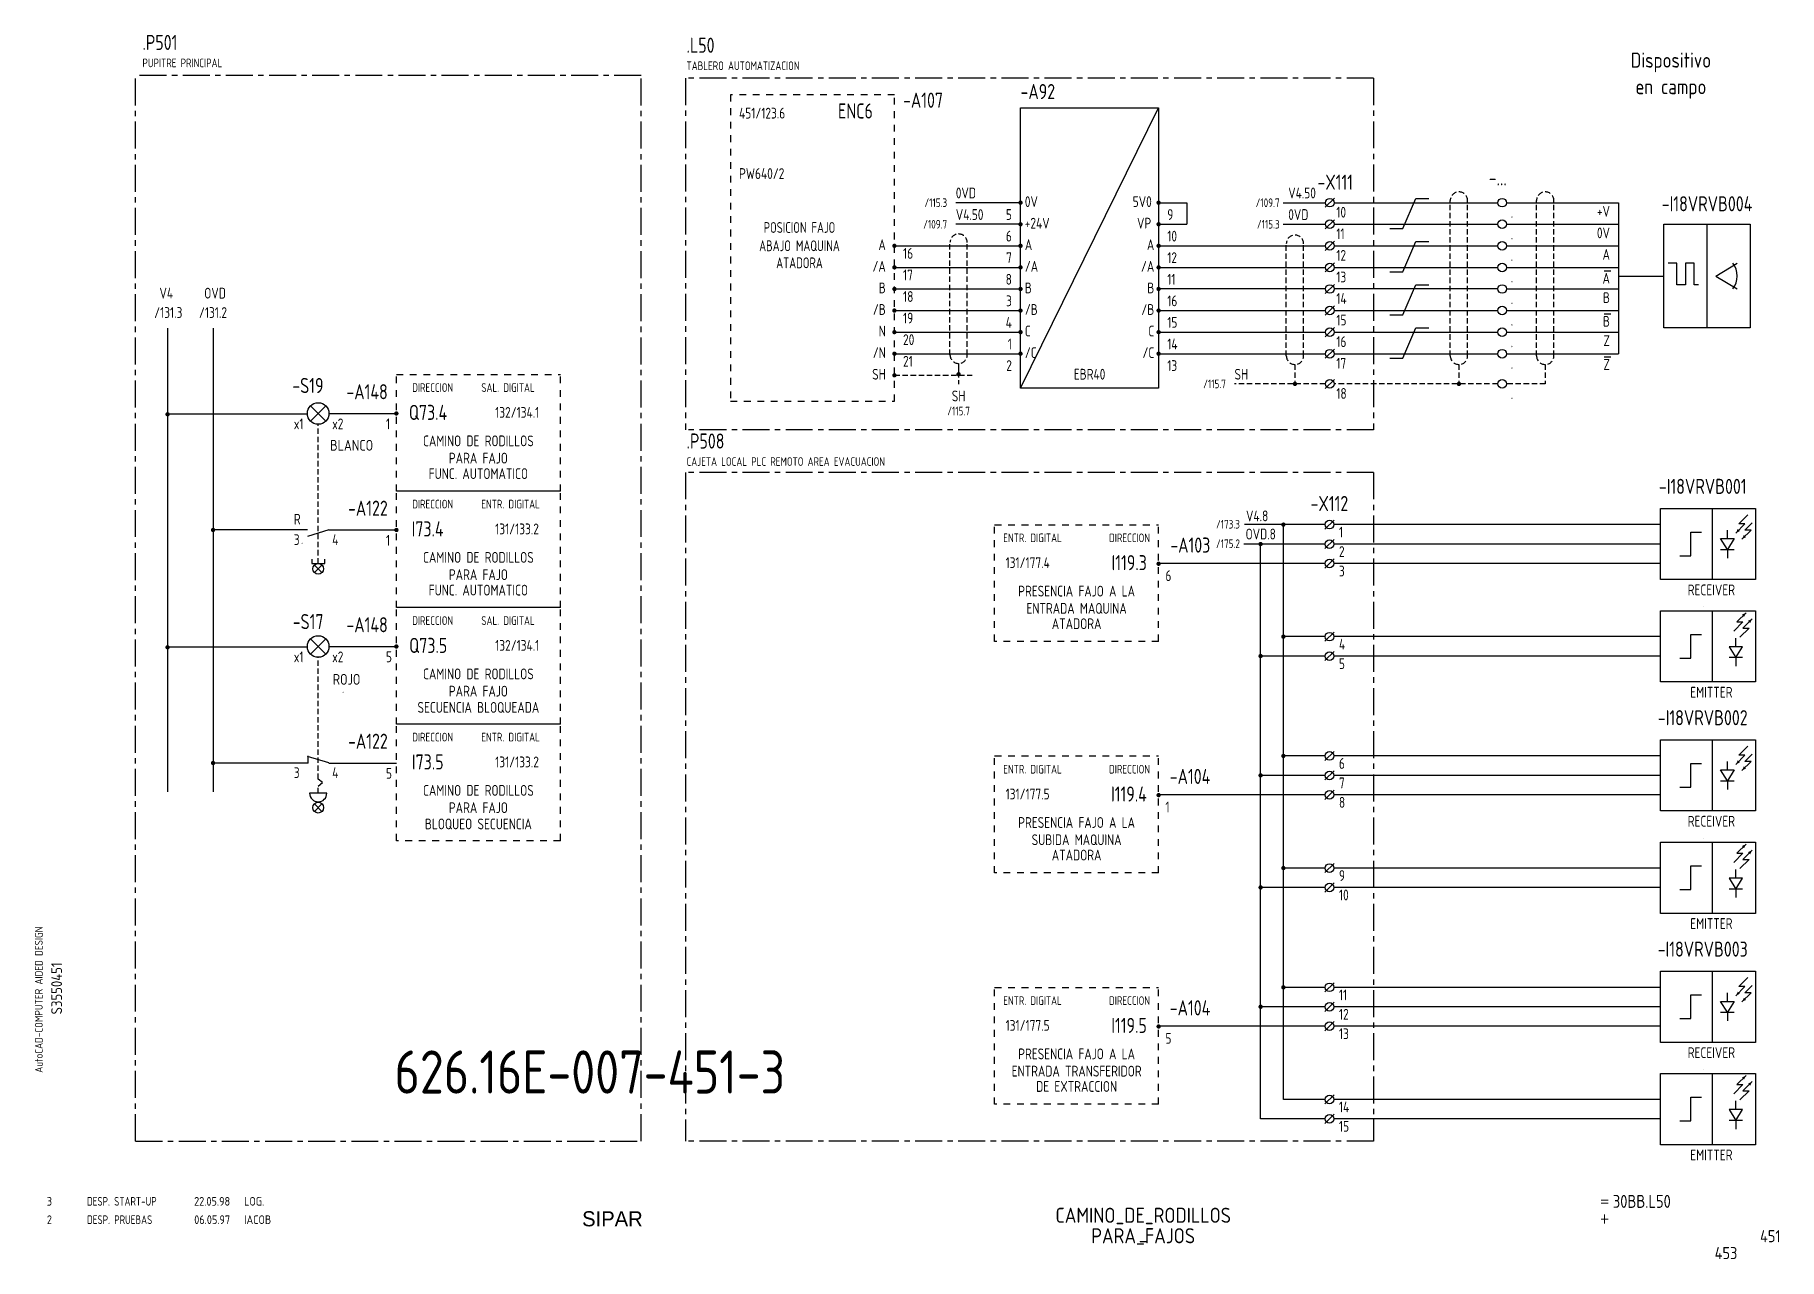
# Model space of a CAD drawing. Extents: x 10 to 414, y 6 to 289.
import ezdxf
from ezdxf.enums import TextEntityAlignment as Align

# ---------------------------------------------------------------- set-up
doc = ezdxf.new("R2010")
doc.units = 0
doc.header["$LTSCALE"] = 5
doc.header["$MEASUREMENT"] = 0
for name, pattern in [('CENTER', [2, 1.25, -0.25, 0.25, -0.25]), ('HIDDEN', [0.375, 0.25, -0.125]), ('HIDDEN1', [0.625, 0.3125, -0.3125])]:
    doc.linetypes.add(name, pattern=pattern)
doc.layers.get('0').update_dxf_attribs({"linetype": 'CONTINUOUS'})
doc.layers.add('CART', color=7, linetype='CONTINUOUS')
doc.styles.add('DIN', font='DIN.shx', dxfattribs={"width": 0.85})
doc.styles.add('ISO', font='DIN', dxfattribs={"width": 0.8})
doc.styles.add('N', font='ROMANS', dxfattribs={"width": 0.85, "height": 3})
doc.styles.add('SIMPLEX', font='SIMPLEX', dxfattribs={"width": 0.85})
doc.styles.add('X', font='UNIV.SHX', dxfattribs={"height": 3.5})

# ---------------------------------------------------------------- blocks, each defined once
blk = doc.blocks.new('BOX')
at = {"color": 3, "style": 'ISO', "width": 0.8}
blk.add_attdef('BOX', (0, 6), '', height=3.5, dxfattribs=at)
at = {"color": 7, "style": 'ISO', "width": 0.8}
blk.add_attdef('DESC', (0, 2), '', height=2, dxfattribs=at)
blk = doc.blocks.new('B5-3')
at = {"linetype": 'Continuous', "const_width": 0.5}
blk.add_lwpolyline([(-0.25, 0, 1), (0.25, 0, 1)], format="xyb", close=True, dxfattribs=at)
blk = doc.blocks.new('NORMALE')
at = {"linetype": 'Continuous'}
blk.add_line((-1.06, -1.06), (1.06, 1.06), dxfattribs=at)
at = {"color": 7}
blk.add_circle((0, 0), 1, dxfattribs=at)
at = {"color": 7, "style": 'SIMPLEX', "flags": 9}
for tag, p in [('QUADRO', (-7.5, 4)), ('SEZIONE', (-7.5, 2.5)), ('NUMO', (-7.5, 1)), ('NUMM', (-7.5, -0.5)), ('NOTEM', (-7.5, -2)), ('NOTEV', (-7.5, -3.5)), ('UTENZA', (-7.5, -5)), ('RIP', (-7.5, -6.5)), ('RAGGIO', (-7.5, -8))]:
    blk.add_attdef(tag, p, '', height=1, dxfattribs=at)
at = {"color": 3, "style": 'SIMPLEX', "flags": 8}
for tag, p in [('NUMI', (1.5, 0.5)), ('MORSETTIERA', (1.5, -2.5))]:
    blk.add_attdef(tag, p, '', height=2, dxfattribs=at)
blk = doc.blocks.new('DENC')
at = {"color": 2, "style": 'DIN', "width": 0.85}
for s, p in [('Dispositivo', (-26.22, -10.24)), ('en campo', (-26.22, -16.39))]:
    blk.add_text(s, height=3.5, dxfattribs=at).set_placement(p, align=Align.CENTER)
blk = doc.blocks.new('REV2')
at = {"color": 3, "style": 'DIN'}
for s, width, p in [('2', 0.9, (12.45, 13.79)), ('DESP. PRUEBAS', 0.8, (21.76, 13.79)), ('06.05.97', 0.9, (46.59, 13.79)), ('IACOB', 0.9, (58.16, 13.79))]:
    blk.add_text(s, height=2, dxfattribs=dict(at, width=width)).set_placement(p)
blk = doc.blocks.new('DESP')
at = {"color": 3, "style": 'DIN'}
for s, width, p in [('3', 0.9, (7.45, 13.02)), ('DESP. START-UP', 0.8, (16.76, 13.02)), ('22.05.98', 0.9, (41.59, 13.02)), ('LOG.', 0.9, (53.16, 13.02))]:
    blk.add_text(s, height=2, dxfattribs=dict(at, width=width)).set_placement(p)

msp = doc.modelspace()

# ---------------------------------------------------------------- linework, layer by layer
at = {"color": 3, "linetype": 'CENTER'}
for p, q in [((150.18, 279.97), (33, 279.97)), ((33, 33), (33, 279.97)), ((150.18, 33), (150.18, 279.97)), ((319.9, 279.32), (160.44, 279.32)), ((160.44, 279.32), (160.44, 197.84)), ((319.9, 279.32), (319.9, 197.84)), ((319.9, 197.84), (160.44, 197.84)), ((160.44, 187.98), (160.44, 33)), ((319.9, 187.98), (160.44, 187.98)), ((319.9, 187.98), (319.9, 33)), ((33, 33), (150.18, 33)), ((319.9, 33), (160.44, 33))]:
    msp.add_line(p, q, dxfattribs=at)
at = {"linetype": 'HIDDEN1'}
for p, q in [((170.85, 275.47), (170.85, 204.47)), ((208.85, 275.47), (170.85, 275.47)), ((208.85, 204.47), (208.85, 275.47)), ((93.44, 183.62), (93.44, 210.62)), ((93.44, 210.62), (131.44, 210.62)), ((131.44, 183.62), (131.44, 210.62)), ((170.85, 204.47), (208.85, 204.47)), ((131.44, 183.62), (93.44, 183.62)), ((131.44, 183.62), (93.44, 183.62)), ((93.44, 156.62), (93.44, 183.62)), ((131.44, 156.62), (131.44, 183.62)), ((232.07, 175.8), (270.07, 175.8)), ((232.07, 148.8), (232.07, 175.8)), ((270.07, 148.8), (270.07, 175.8)), ((131.44, 156.62), (93.44, 156.62)), ((131.44, 156.62), (93.44, 156.62)), ((131.44, 156.62), (93.44, 156.62)), ((93.44, 129.62), (93.44, 156.62)), ((131.44, 129.62), (131.44, 156.62)), ((270.07, 148.8), (232.07, 148.8)), ((131.44, 129.62), (93.44, 129.62)), ((93.44, 102.62), (93.44, 129.62)), ((131.44, 102.62), (131.44, 129.62)), ((232.07, 122.27), (270.07, 122.27)), ((232.07, 95.18), (232.07, 122.18)), ((270.07, 95.18), (270.07, 122.18)), ((131.44, 102.62), (93.44, 102.62)), ((270.07, 95.18), (232.07, 95.18)), ((232.07, 68.56), (270.07, 68.56)), ((232.07, 41.56), (232.07, 68.56)), ((270.07, 41.56), (270.07, 68.56)), ((270.07, 41.56), (232.07, 41.56))]:
    msp.add_line(p, q, dxfattribs=at)
at = {"color": 3, "linetype": 'Continuous'}
msp.add_line((238.07, 207.47), (270.07, 272.47), dxfattribs=at)
at = {"color": 1}
for p, q in [((326.66, 244.47), (329.66, 251.47)), ((329.66, 251.47), (332.66, 251.47)), ((323.66, 244.47), (326.66, 244.47)), ((326.66, 234.47), (329.66, 241.47)), ((329.66, 241.47), (332.66, 241.47)), ((323.66, 234.47), (326.66, 234.47)), ((373.33, 234.71), (374.83, 234.71)), ((326.66, 224.47), (329.66, 231.47)), ((329.66, 231.47), (332.66, 231.47)), ((323.66, 224.47), (326.66, 224.47)), ((373.33, 224.71), (374.83, 224.71)), ((326.66, 214.47), (329.66, 221.47)), ((329.66, 221.47), (332.66, 221.47)), ((323.66, 214.47), (326.66, 214.47)), ((373.33, 214.71), (374.83, 214.71)), ((404.52, 176.03), (406.64, 178.15)), ((403.82, 173.91), (405.94, 176.03)), ((405.94, 176.03), (404.52, 176.03)), ((405.23, 172.49), (407.35, 174.61)), ((405.94, 174.61), (407.63, 176.31)), ((407.35, 174.61), (405.94, 174.61)), ((406.19, 155.44), (404.07, 153.31)), ((407.6, 154.02), (405.48, 151.9)), ((405.48, 153.31), (403.36, 151.19)), ((404.07, 153.31), (405.48, 153.31)), ((406.9, 151.9), (404.78, 149.78)), ((405.48, 151.9), (406.9, 151.9)), ((403.82, 120.29), (405.94, 122.41)), ((404.52, 122.41), (406.64, 124.54)), ((405.94, 122.41), (404.52, 122.41)), ((405.94, 121), (407.63, 122.7)), ((405.23, 118.88), (407.35, 121)), ((407.35, 121), (405.94, 121)), ((406.19, 101.82), (404.07, 99.7)), ((405.48, 99.7), (403.36, 97.58)), ((404.07, 99.7), (405.48, 99.7)), ((406.9, 98.29), (404.78, 96.17)), ((407.6, 100.41), (405.48, 98.29)), ((405.48, 98.29), (406.9, 98.29)), ((403.82, 66.67), (405.94, 68.79)), ((404.52, 68.79), (406.64, 70.91)), ((405.94, 68.79), (404.52, 68.79)), ((405.94, 67.38), (407.63, 69.07)), ((405.23, 65.25), (407.35, 67.38)), ((407.35, 67.38), (405.94, 67.38)), ((405.48, 46.08), (403.36, 43.96)), ((406.19, 48.2), (404.07, 46.08)), ((404.07, 46.08), (405.48, 46.08)), ((406.9, 44.66), (404.78, 42.54)), ((407.6, 46.78), (405.48, 44.66)), ((405.48, 44.66), (406.9, 44.66))]:
    msp.add_line(p, q, dxfattribs=at)
at = {"linetype": 'HIDDEN'}
for p, q in [((337.66, 214.97), (337.66, 250.97)), ((341.66, 214.97), (341.66, 250.97)), ((357.66, 214.97), (357.66, 250.97)), ((361.66, 214.97), (361.66, 250.97)), ((221.72, 215.22), (221.72, 241.22)), ((225.72, 215.22), (225.72, 241.22)), ((299.66, 214.97), (299.66, 240.97)), ((303.66, 214.97), (303.66, 240.97)), ((208.85, 210.47), (226.89, 210.47)), ((223.72, 211.22), (223.72, 208.43)), ((301.66, 212.97), (301.66, 208.47)), ((339.66, 212.97), (339.66, 208.47)), ((359.66, 212.97), (359.66, 208.47)), ((308.66, 208.47), (287.66, 208.47)), ((348.66, 208.47), (310.66, 208.47)), ((359.66, 208.47), (350.66, 208.47)), ((75.32, 166.87), (75.32, 199.12)), ((75.32, 116.9), (75.32, 145.12)), ((75.32, 113.62), (75.32, 115.22)), ((75.32, 113.62), (75.32, 115.22))]:
    msp.add_line(p, q, dxfattribs=at)
for p, q in [((238.07, 250.47), (223.07, 250.47)), ((270.07, 250.47), (276.58, 250.47)), ((298.92, 250.47), (308.66, 250.47)), ((310.66, 250.47), (348.66, 250.47)), ((350.66, 250.47), (376.66, 250.47)), ((376.66, 250.47), (376.66, 215.47)), ((238.07, 245.47), (223.07, 245.47)), ((270.07, 245.47), (276.58, 245.47)), ((298.92, 245.47), (308.66, 245.47)), ((310.66, 245.47), (348.66, 245.47)), ((350.66, 245.47), (376.66, 245.47)), ((387.16, 221.47), (387.16, 245.47)), ((387.16, 245.47), (407.16, 245.47)), ((397.16, 221.47), (397.16, 245.47)), ((407.16, 245.47), (407.16, 221.47)), ((208.85, 240.47), (237.82, 240.47)), ((270.07, 240.47), (308.66, 240.47)), ((310.66, 240.47), (348.66, 240.47)), ((350.66, 240.47), (376.66, 240.47)), ((208.85, 235.47), (237.82, 235.47)), ((270.07, 235.47), (308.66, 235.47)), ((310.66, 235.47), (348.66, 235.47)), ((350.66, 235.47), (376.66, 235.47)), ((390.16, 236.47), (388.16, 236.47)), ((390.16, 231.47), (390.16, 236.47)), ((392.16, 236.47), (392.16, 231.47)), ((394.16, 236.47), (392.16, 236.47)), ((394.16, 231.47), (394.16, 236.47)), ((399.16, 233.47), (404.16, 236.47)), ((208.85, 230.47), (237.82, 230.47)), ((308.66, 230.47), (270.07, 230.47)), ((348.66, 230.47), (310.66, 230.47)), ((350.66, 230.47), (376.66, 230.47)), ((376.66, 233.47), (387.16, 233.47)), ((392.16, 231.47), (390.16, 231.47)), ((395.16, 231.47), (394.16, 231.47)), ((399.16, 233.47), (404.16, 230.47)), ((208.85, 225.47), (237.82, 225.47)), ((270.07, 225.47), (308.66, 225.47)), ((310.66, 225.47), (348.66, 225.47)), ((350.66, 225.47), (376.66, 225.47)), ((208.85, 220.47), (237.82, 220.47)), ((270.07, 220.47), (308.66, 220.47)), ((310.66, 220.47), (348.66, 220.47)), ((350.66, 220.47), (376.66, 220.47)), ((407.16, 221.47), (387.16, 221.47)), ((208.85, 215.47), (237.82, 215.47)), ((270.07, 215.47), (308.66, 215.47)), ((310.66, 215.47), (348.66, 215.47)), ((350.66, 215.47), (376.66, 215.47)), ((223.72, 213.22), (223.72, 210.72)), ((72.82, 201.43), (40.41, 201.43)), ((72.82, 201.43), (69.6, 201.43)), ((77.82, 201.62), (82.82, 201.62)), ((82.82, 201.62), (93.44, 201.62)), ((386.37, 179.61), (408.37, 179.61)), ((386.37, 163.11), (386.37, 179.61)), ((398.37, 179.61), (398.37, 163.11)), ((408.37, 179.61), (408.37, 163.11)), ((72.82, 174.62), (50.95, 174.62)), ((72.82, 174.62), (69.6, 174.62)), ((77.82, 174.62), (72.82, 173.12)), ((77.82, 174.62), (82.82, 174.62)), ((82.82, 174.62), (93.44, 174.62)), ((308.66, 175.86), (298.98, 175.86)), ((386.37, 175.86), (310.66, 175.86)), ((308.66, 171.36), (293.7, 171.36)), ((386.37, 171.36), (310.66, 171.36)), ((73.82, 167.87), (73.82, 166.87)), ((73.82, 166.87), (76.82, 166.87)), ((76.82, 166.87), (76.82, 167.87)), ((308.66, 166.86), (270.07, 166.86)), ((386.37, 166.86), (310.66, 166.86)), ((408.37, 163.11), (386.37, 163.11)), ((386.37, 155.9), (408.37, 155.9)), ((386.37, 139.4), (386.37, 155.9)), ((398.37, 155.9), (398.37, 139.4)), ((408.37, 155.9), (408.37, 139.4)), ((308.66, 149.9), (298.98, 149.9)), ((386.37, 149.9), (310.66, 149.9)), ((72.82, 147.43), (40.41, 147.43)), ((72.82, 147.43), (69.6, 147.43)), ((77.82, 147.62), (82.82, 147.62)), ((82.82, 147.62), (93.44, 147.62)), ((308.66, 145.4), (293.7, 145.4)), ((386.37, 145.4), (310.66, 145.4)), ((408.37, 139.4), (386.37, 139.4)), ((386.37, 109.5), (386.37, 126)), ((386.37, 126), (408.37, 126)), ((398.37, 126), (398.37, 109.5)), ((408.37, 126), (408.37, 109.5)), ((77.82, 120.63), (72.82, 122.13)), ((308.66, 122.25), (298.98, 122.25)), ((386.37, 122.25), (310.66, 122.25)), ((73.02, 120.62), (50.95, 120.62)), ((77.82, 120.62), (82.82, 120.62)), ((77.82, 120.62), (82.82, 120.62)), ((82.82, 120.62), (93.44, 120.62)), ((308.66, 117.75), (293.7, 117.75)), ((386.37, 117.75), (310.66, 117.75)), ((76.32, 116.12), (75.32, 116.9)), ((75.32, 115.22), (76.32, 116.12)), ((308.66, 113.25), (270.07, 113.25)), ((386.37, 113.25), (310.66, 113.25)), ((408.37, 109.5), (386.37, 109.5)), ((386.37, 102.28), (408.37, 102.28)), ((386.37, 85.78), (386.37, 102.28)), ((398.37, 102.28), (398.37, 85.78)), ((408.37, 102.28), (408.37, 85.78)), ((308.66, 96.28), (298.98, 96.28)), ((386.37, 96.28), (310.66, 96.28)), ((308.66, 91.78), (293.7, 91.78)), ((386.37, 91.78), (310.66, 91.78)), ((408.37, 85.78), (386.37, 85.78)), ((386.37, 72.38), (408.37, 72.38)), ((386.37, 55.88), (386.37, 72.38)), ((398.37, 72.38), (398.37, 55.88)), ((408.37, 72.38), (408.37, 55.88)), ((308.66, 68.63), (298.98, 68.63)), ((386.37, 68.63), (310.66, 68.63)), ((308.66, 64.13), (293.7, 64.13)), ((386.37, 64.13), (310.66, 64.13)), ((308.66, 59.63), (270.07, 59.63)), ((386.37, 59.63), (310.66, 59.63)), ((408.37, 55.88), (386.37, 55.88)), ((386.37, 48.66), (408.37, 48.66)), ((386.37, 32.16), (386.37, 48.66)), ((398.37, 48.66), (398.37, 32.16)), ((408.37, 48.66), (408.37, 32.16)), ((308.66, 42.66), (298.98, 42.66)), ((386.37, 42.66), (310.66, 42.66)), ((308.66, 38.16), (293.7, 38.16)), ((386.37, 38.16), (310.66, 38.16)), ((408.37, 32.16), (386.37, 32.16))]:
    msp.add_line(p, q)
at = {"linetype": 'Continuous'}
for p, q in [((276.58, 250.47), (276.58, 245.47)), ((40.41, 221.36), (40.41, 113.95)), ((50.95, 221.36), (50.95, 113.95)), ((73.55, 199.85), (77.09, 203.39)), ((77.09, 199.85), (73.55, 203.39)), ((131.44, 183.62), (93.44, 183.62)), ((131.44, 183.62), (93.44, 183.62)), ((298.98, 175.86), (289.99, 175.86)), ((298.98, 42.66), (298.98, 175.86)), ((401.87, 172.61), (401.87, 174.61)), ((293.7, 171.36), (289.83, 171.36)), ((293.7, 38.16), (293.7, 171.36)), ((401.87, 170.11), (400.31, 172.61)), ((400.31, 172.61), (403.44, 172.61)), ((400.31, 170.11), (403.44, 170.11)), ((403.44, 172.61), (401.87, 170.11)), ((401.87, 170.11), (401.87, 168.11)), ((74.43, 164.73), (76.2, 166.5)), ((76.2, 164.73), (74.43, 166.5)), ((131.44, 156.62), (93.44, 156.62)), ((131.44, 156.62), (93.44, 156.62)), ((131.44, 156.62), (93.44, 156.62)), ((131.44, 156.62), (93.44, 156.62)), ((73.55, 145.85), (77.09, 149.39)), ((77.09, 145.85), (73.55, 149.39)), ((402.28, 147.54), (403.84, 145.04)), ((405.4, 147.54), (402.28, 147.54)), ((403.84, 147.54), (403.84, 149.54)), ((403.84, 145.04), (405.4, 147.54)), ((405.4, 145.04), (402.28, 145.04)), ((403.84, 145.04), (403.84, 143.04)), ((131.44, 129.62), (93.44, 129.62)), ((73.02, 120.62), (73.02, 122.31)), ((400.31, 119), (403.44, 119)), ((401.87, 116.5), (400.31, 119)), ((401.87, 119), (401.87, 121)), ((403.44, 119), (401.87, 116.5)), ((77.32, 113.62), (73.32, 113.62)), ((400.31, 116.5), (403.44, 116.5)), ((401.87, 116.5), (401.87, 114.5)), ((76.2, 109.39), (74.43, 111.16)), ((74.43, 109.39), (76.2, 111.16)), ((402.28, 93.92), (403.84, 91.42)), ((405.4, 93.92), (402.28, 93.92)), ((403.84, 93.92), (403.84, 95.92)), ((403.84, 91.42), (405.4, 93.92)), ((405.4, 91.42), (402.28, 91.42)), ((403.84, 91.42), (403.84, 89.42)), ((401.87, 62.88), (400.31, 65.38)), ((400.31, 65.38), (403.44, 65.38)), ((401.87, 65.38), (401.87, 67.38)), ((403.44, 65.38), (401.87, 62.88)), ((400.31, 62.88), (403.44, 62.88)), ((401.87, 62.88), (401.87, 60.88)), ((403.84, 40.3), (403.84, 42.3)), ((402.28, 40.3), (403.84, 37.8)), ((405.4, 40.3), (402.28, 40.3)), ((405.4, 37.8), (402.28, 37.8)), ((403.84, 37.8), (405.4, 40.3)), ((403.84, 37.8), (403.84, 35.8))]:
    msp.add_line(p, q, dxfattribs=at)
at = {"color": 5, "linetype": 'Continuous'}
for p, q in [((396.29, 156.85), (396.29, 156.85)), ((396.29, 103.23), (396.29, 103.23)), ((396.29, 103.23), (396.29, 103.23)), ((396.29, 49.61), (396.29, 49.61)), ((396.29, 49.61), (396.29, 49.61))]:
    msp.add_line(p, q, dxfattribs=at)
at = {"color": 3}
msp.add_lwpolyline([(238.07, 272.47), (270.07, 272.47), (270.07, 207.47), (238.07, 207.47)], close=True, dxfattribs=at)
at = {"const_width": 0.5}
for points in [[(237.82, 250.47, 1), (238.32, 250.47, 1)], [(237.82, 250.47, 1), (238.32, 250.47, 1)], [(269.82, 250.47, 1), (270.32, 250.47, 1)], [(269.82, 250.47, 1), (270.32, 250.47, 1)], [(237.82, 245.47, 1), (238.32, 245.47, 1)], [(237.82, 245.47, 1), (238.32, 245.47, 1)], [(269.82, 245.47, 1), (270.32, 245.47, 1)], [(269.82, 245.47, 1), (270.32, 245.47, 1)], [(237.82, 240.47, 1), (238.32, 240.47, 1)], [(269.82, 240.47, 1), (270.32, 240.47, 1)], [(237.82, 235.47, 1), (238.32, 235.47, 1)], [(269.82, 235.47, 1), (270.32, 235.47, 1)], [(237.82, 230.47, 1), (238.32, 230.47, 1)], [(269.82, 230.47, 1), (270.32, 230.47, 1)], [(237.82, 225.47, 1), (238.32, 225.47, 1)], [(269.82, 225.47, 1), (270.32, 225.47, 1)], [(237.82, 220.47, 1), (238.32, 220.47, 1)], [(269.82, 220.47, 1), (270.32, 220.47, 1)], [(237.82, 215.47, 1), (238.32, 215.47, 1)], [(269.82, 215.47, 1), (270.32, 215.47, 1)], [(339.41, 208.47, 1), (339.91, 208.47, 1)]]:
    msp.add_lwpolyline(points, format="xyb", close=True, dxfattribs=at)
at = {"linetype": 'Continuous', "const_width": 0.5}
for points in [[(223.47, 210.72, 1), (223.97, 210.72, 1)], [(301.41, 208.47, 1), (301.91, 208.47, 1)]]:
    msp.add_lwpolyline(points, format="xyb", close=True, dxfattribs=at)
at = {"color": 2}
for points in [[(390.87, 168.61), (393.37, 168.61), (393.37, 174.11), (395.87, 174.11)], [(390.87, 144.9), (393.37, 144.9), (393.37, 150.4), (395.87, 150.4)], [(390.87, 115), (393.37, 115), (393.37, 120.5), (395.87, 120.5)], [(390.87, 91.28), (393.37, 91.28), (393.37, 96.78), (395.87, 96.78)], [(390.87, 61.38), (393.37, 61.38), (393.37, 66.88), (395.87, 66.88)], [(390.87, 37.66), (393.37, 37.66), (393.37, 43.16), (395.87, 43.16)]]:
    msp.add_lwpolyline(points, dxfattribs=at)
at = {"color": 1}
for points in [[(403.82, 173.91, 0, 0.7, 0), (404.52, 174.61, 0.7, 0.7, 0)], [(405.23, 172.49, 0, 0.7, 0), (405.94, 173.2, 0.7, 0.7, 0)], [(406.19, 155.44, 0, 0.7, 0), (405.48, 154.73, 0.7, 0.7, 0)], [(407.6, 154.02, 0, 0.7, 0), (406.9, 153.31, 0.7, 0.7, 0)], [(403.82, 120.29, 0, 0.7, 0), (404.52, 121, 0.7, 0.7, 0)], [(405.23, 118.88, 0, 0.7, 0), (405.94, 119.59, 0.7, 0.7, 0)], [(406.19, 101.82, 0, 0.7, 0), (405.48, 101.12, 0.7, 0.7, 0)], [(407.6, 100.41, 0, 0.7, 0), (406.9, 99.7, 0.7, 0.7, 0)], [(403.82, 66.67, 0, 0.7, 0), (404.52, 67.38, 0.7, 0.7, 0)], [(405.23, 65.25, 0, 0.7, 0), (405.94, 65.96, 0.7, 0.7, 0)], [(406.19, 48.2, 0, 0.7, 0), (405.48, 47.49, 0.7, 0.7, 0)], [(407.6, 46.78, 0, 0.7, 0), (406.9, 46.08, 0.7, 0.7, 0)]]:
    msp.add_lwpolyline(points, format="xyseb", dxfattribs=at)
for centre, radius in [((349.66, 250.47), 1), ((349.66, 245.47), 1), ((349.66, 240.47), 1), ((349.66, 235.47), 1), ((349.66, 230.47), 1), ((349.66, 225.47), 1), ((349.66, 220.47), 1), ((349.66, 215.47), 1), ((349.66, 208.47), 1), ((75.32, 201.62), 2.5), ((75.32, 147.62), 2.5)]:
    msp.add_circle(centre, radius)
at = {"linetype": 'Continuous'}
for centre in [(75.32, 165.62), (75.32, 110.28)]:
    msp.add_circle(centre, 1.25, dxfattribs=at)
at = {"linetype": 'HIDDEN'}
for centre, start, end in [((339.66, 250.97), 0, 180), ((359.66, 250.97), 0, 180), ((223.72, 241.22), 0, 180), ((301.66, 240.97), 0, 180), ((223.72, 215.22), 180, 0), ((301.66, 214.97), 180, 0), ((339.66, 214.97), 180, 0), ((359.66, 214.97), 180, 0)]:
    msp.add_arc(centre, 2, start, end, dxfattribs=at)
for centre, radius, start, end in [((399.16, 233.47), 5, 323.1301, 36.8699), ((75.32, 113.62), 2, 180, 0)]:
    msp.add_arc(centre, radius, start, end)

# ---------------------------------------------------------------- block references
for p, values in [((34.59, 279.86), {'BOX': '.P501', 'DESC': 'PUPITRE PRINCIPAL'}), ((160.68, 279.21), {'BOX': '.L50', 'DESC': 'TABLERO AUTOMATIZACION'}), ((160.68, 187.48), {'BOX': '.P508', 'DESC': 'CAJETA LOCAL PLC REMOTO AREA EVACUACION'})]:
    msp.add_blockref('BOX', p).add_auto_attribs(values)
at = {"linetype": 'Continuous'}
for name, p in [('DENC', (415, 292)), ('NORMALE', (309.66, 175.86)), ('NORMALE', (309.66, 171.36)), ('NORMALE', (309.66, 166.86)), ('NORMALE', (309.66, 149.9)), ('NORMALE', (309.66, 145.4)), ('NORMALE', (309.66, 122.25)), ('NORMALE', (309.66, 117.75)), ('NORMALE', (309.66, 113.25)), ('NORMALE', (309.66, 96.28)), ('NORMALE', (309.66, 91.78)), ('NORMALE', (309.66, 68.63)), ('NORMALE', (309.66, 64.13)), ('NORMALE', (309.66, 59.63)), ('NORMALE', (309.66, 42.66)), ('NORMALE', (309.66, 38.16)), ('DESP', (4.98, 5.02)), ('REV2', (0, 0))]:
    msp.add_blockref(name, p, dxfattribs=at)
at = {"color": 3, "linetype": 'Continuous'}
ref = msp.add_blockref('NORMALE', (309.75, 250.47), dxfattribs=at)
ref.add_attrib('NUMI', '10', (311.25, 247.01), dxfattribs={"color": 7, "height": 2.5, "style": 'DIN', "width": 0.8, "flags": 8})
ref = msp.add_blockref('NORMALE', (309.75, 245.47), dxfattribs=at)
ref.add_attrib('NUMI', '11', (311.25, 242.01), dxfattribs={"color": 7, "height": 2.5, "style": 'DIN', "width": 0.8, "flags": 8})
for p in [(208.85, 240.47), (208.85, 235.47), (208.85, 230.47), (208.85, 225.47), (208.85, 220.47), (208.85, 215.47), (208.85, 210.47), (40.41, 201.44), (50.95, 174.62), (298.98, 175.86), (293.7, 171.36), (270.07, 166.8), (298.98, 149.9), (40.41, 147.44), (293.7, 145.4), (298.98, 122.25), (50.95, 120.62), (293.7, 117.75), (270.07, 113.18), (298.98, 96.28), (293.7, 91.78), (298.98, 68.63), (293.7, 64.13), (270.07, 59.56)]:
    msp.add_blockref('B5-3', p)
ref = msp.add_blockref('NORMALE', (309.75, 240.47), dxfattribs=at)
ref.add_attrib('NUMI', '12', (311.25, 237.01), dxfattribs={"color": 7, "height": 2.5, "style": 'DIN', "width": 0.8, "flags": 8})
ref = msp.add_blockref('NORMALE', (309.75, 235.47), dxfattribs=at)
ref.add_attrib('NUMI', '13', (311.25, 232.01), dxfattribs={"color": 7, "height": 2.5, "style": 'DIN', "width": 0.8, "flags": 8})
ref = msp.add_blockref('NORMALE', (309.75, 230.47), dxfattribs=at)
ref.add_attrib('NUMI', '14', (311.25, 227.01), dxfattribs={"color": 7, "height": 2.5, "style": 'DIN', "width": 0.8, "flags": 8})
ref = msp.add_blockref('NORMALE', (309.75, 225.47), dxfattribs=at)
ref.add_attrib('NUMI', '15', (311.25, 222.01), dxfattribs={"color": 7, "height": 2.5, "style": 'DIN', "width": 0.8, "flags": 8})
ref = msp.add_blockref('NORMALE', (309.75, 220.47), dxfattribs=at)
ref.add_attrib('NUMI', '16', (311.25, 217.01), dxfattribs={"color": 7, "height": 2.5, "style": 'DIN', "width": 0.8, "flags": 8})
ref = msp.add_blockref('NORMALE', (309.75, 215.47), dxfattribs=at)
ref.add_attrib('NUMI', '17', (311.25, 212.01), dxfattribs={"color": 7, "height": 2.5, "style": 'DIN', "width": 0.8, "flags": 8})
ref = msp.add_blockref('NORMALE', (309.75, 208.47), dxfattribs=at)
ref.add_attrib('NUMI', '18', (311.25, 205.01), dxfattribs={"color": 7, "height": 2.5, "style": 'DIN', "width": 0.8, "flags": 8})
at = {"xscale": -1}
for p in [(93.44, 201.62), (93.44, 174.62), (93.44, 147.62), (93.44, 147.62)]:
    msp.add_blockref('B5-3', p, dxfattribs=at)

# ---------------------------------------------------------------- texts
at = {"color": 3, "style": 'DIN', "width": 0.8}
for s, height, p in [('-A107', 3.5, (210.85, 272.47)), ('-A92', 3.5, (238.07, 274.47)), ('PW640/2', 2.5, (172.85, 255.97))]:
    msp.add_text(s, height=height, dxfattribs=at).set_placement(p)
at = {"style": 'DIN'}
for s, width, p in [('451/123.6', 0.8, (172.85, 269.97)), ('0VD', 0.8, (223.07, 251.47)), ('0V', 0.8, (239.07, 249.47)), ('5V0', 0.8, (264.07, 249.47)), ('V4.50', 0.8, (300.11, 251.47)), ('V4.50', 0.8, (223.07, 246.47)), ('+24V', 0.8, (239.07, 244.47)), ('VP', 0.8, (265.07, 244.47)), ('9', 0.8, (272.07, 246.47)), ('0VD', 0.8, (300.11, 246.47)), ('.', 0.8, (351.66, 246.97)), ('10', 0.8, (272.07, 241.47)), ('16', 0.8, (210.85, 237.47)), ('A', 0.8, (239.07, 239.47)), ('12', 0.8, (272.07, 236.47)), ('.', 0.8, (351.66, 241.97)), ('17', 0.8, (210.85, 232.47)), ('/A', 0.8, (239.07, 234.47)), ('.', 0.8, (351.66, 236.97)), ('V4', 0.8, (38.54, 228.25)), ('OVD', 0.8, (48.92, 228.25)), ('B', 0.8, (239.07, 229.47)), ('11', 0.8, (272.07, 231.47)), ('.', 0.8, (351.66, 231.97)), ('18', 0.8, (210.85, 227.47)), ('/B', 0.8, (239.07, 224.47)), ('16', 0.8, (272.07, 226.47)), ('.', 0.8, (351.66, 226.97)), ('/131.3', 0.8, (37.32, 223.76)), ('/131.2', 0.8, (47.7, 223.76)), ('19', 0.8, (210.85, 222.47)), ('15', 0.8, (272.07, 221.47)), ('.', 0.8, (351.66, 221.97)), ('20', 0.8, (210.85, 217.47)), ('C', 0.8, (239.07, 219.47)), ('14', 0.8, (272.07, 216.47)), ('21', 0.8, (210.85, 212.47)), ('/C', 0.8, (239.07, 214.47)), ('.', 0.8, (351.66, 216.97)), ('13', 0.8, (272.07, 211.47)), ('SH', 0.8, (287.66, 209.47)), ('.', 0.8, (351.66, 211.97)), ('132/134.1', 0.8, (116.33, 200.62)), ('.', 0.8, (351.66, 204.97)), ('x1', 0.8, (69.67, 197.97)), ('x2', 0.8, (78.56, 197.97)), ('1', 0.8, (91.03, 197.97)), ('BLANCO', 0.85, (78.1, 193)), ('R', 0.8, (69.67, 175.87)), ('V4.8', 0.8, (290.33, 176.63)), ('131/133.2', 0.8, (116.33, 173.62)), ('OVD.8', 0.8, (290.23, 172.43)), ('1', 0.8, (311.86, 172.87)), ('3', 0.8, (69.67, 171.14)), ('4', 0.8, (78.56, 171.14)), ('1', 0.8, (91.03, 170.97)), ('2', 0.8, (311.86, 168.37)), ('131/177.4', 0.8, (234.61, 165.8)), ('3', 0.8, (311.86, 163.87)), ('6', 0.8, (271.65, 162.78)), ('x1', 0.8, (69.67, 143.97)), ('x2', 0.8, (78.56, 143.97)), ('5', 0.8, (91.03, 143.97)), ('132/134.1', 0.8, (116.33, 146.62)), ('4', 0.8, (311.86, 146.9)), ('5', 0.8, (311.86, 142.4)), ('ROJO', 0.85, (78.71, 138.76)), ('131/133.2', 0.8, (116.33, 119.62)), ('6', 0.8, (311.86, 119.26)), ('3', 0.8, (69.67, 117.14)), ('4', 0.8, (78.56, 117.14)), ('5', 0.8, (91.03, 116.97)), ('7', 0.8, (311.86, 114.76)), ('131/177.5', 0.8, (234.61, 112.18)), ('1', 0.8, (271.65, 109.17)), ('8', 0.8, (311.86, 110.26)), ('9', 0.8, (311.86, 93.29)), ('10', 0.8, (311.86, 88.79)), ('11', 0.8, (311.86, 65.63)), ('131/177.5', 0.8, (234.61, 58.56)), ('12', 0.8, (311.86, 61.13)), ('5', 0.8, (271.65, 55.54)), ('13', 0.8, (311.86, 56.63)), ('14', 0.8, (311.86, 39.67)), ('15', 0.8, (311.86, 35.17))]:
    msp.add_text(s, height=2.5, dxfattribs=dict(at, width=width)).set_placement(p)
at = {"color": 3, "style": 'DIN', "width": 0.8}
for s, p in [('ENC6', (203.85, 269.97)), ('-S19', (76.55, 206.35)), ('-A148', (91.44, 204.91)), ('Q73.4', (105.22, 200.12)), ('-X112', (314.01, 179)), ('-A122', (91.44, 177.91)), ('I73.4', (104.38, 173.12)), ('-A103', (282.05, 169.37)), ('I119.3', (267.34, 165.3)), ('-S17', (76.55, 151.64)), ('-A148', (91.44, 150.91)), ('Q73.5', (105.22, 146.12)), ('-A122', (91.44, 123.91)), ('I73.5', (104.38, 119.12)), ('-A104', (282.05, 115.76)), ('I119.4', (267.34, 111.68)), ('-A104', (282.05, 62.13)), ('I119.5', (267.34, 58.06))]:
    msp.add_text(s, height=3.5, dxfattribs=at).set_placement(p, align=Align.RIGHT)
for s, p in [('-X111', (311, 253.47)), ('-...', (348.66, 254.47)), ('-I18VRVB004', (397.16, 248.47)), ('-I18VRVB001', (396.16, 182.98)), ('-I18VRVB002', (396.16, 129.37)), ('-I18VRVB003', (396.16, 75.74))]:
    msp.add_text(s, height=3.5, dxfattribs=at).set_placement(p, align=Align.CENTER)
at = {"style": 'DIN', "width": 0.8}
for s, height, p in [('/115.3', 2, (221.07, 249.47)), ('/109.7', 2, (298.11, 249.47)), ('5', 2.5, (236.07, 246.47)), ('/109.7', 2, (221.07, 244.47)), ('6', 2.5, (236.07, 241.47)), ('/115.3', 2, (298.11, 244.47)), ('7', 2.5, (236.07, 236.47)), ('A', 2.5, (269.07, 239.47)), ('/A', 2.5, (269.07, 234.47)), ('8', 2.5, (236.07, 231.47)), ('B', 2.5, (269.07, 229.47)), ('3', 2.5, (236.07, 226.47)), ('/B', 2.5, (269.07, 224.47)), ('4', 2.5, (236.07, 221.47)), ('1', 2.5, (236.07, 216.47)), ('C', 2.5, (269.07, 219.47)), ('/C', 2.5, (269.07, 214.47)), ('2', 2.5, (236.07, 211.47)), ('/115.7', 2, (285.66, 207.47))]:
    msp.add_text(s, height=height, dxfattribs=at).set_placement(p, align=Align.RIGHT)
at = {"color": 1, "style": 'DIN', "width": 0.8}
for s, height, p in [('+V', 2.5, (374.66, 247.22)), ('0V', 2.5, (374.66, 242.22)), ('A', 2.5, (206.85, 239.47)), ('A', 2.5, (374.66, 237.22)), ('/A', 2.5, (206.85, 234.47)), ('B', 2.5, (206.85, 229.47)), ('A', 2.5, (374.66, 231.72)), ('/B', 2.5, (206.85, 224.47)), ('B', 2.5, (374.66, 227.22)), ('B', 2.5, (374.66, 221.72)), ('N', 2.5, (206.85, 219.47)), ('Z', 2.5, (374.66, 217.22)), ('/N', 2.5, (206.85, 214.47)), ('SH', 2.5, (206.85, 209.47)), ('Z', 2.5, (374.66, 211.72)), ('DIRECCION', 2, (106.58, 206.62)), ('.', 2, (71.82, 197.93)), ('DIRECCION', 2, (106.58, 179.62)), ('.', 2, (71.82, 171.37)), ('DIRECCION', 2, (268.07, 171.8)), ('DIRECCION', 2, (106.58, 152.62)), ('.', 2, (71.82, 143.93)), ('.', 2, (81.32, 136.87)), ('DIRECCION', 2, (106.58, 125.62)), ('DIRECCION', 2, (268.07, 118.18)), ('DIRECCION', 2, (268.07, 64.56))]:
    msp.add_text(s, height=height, dxfattribs=at).set_placement(p, align=Align.RIGHT)
at = {"style": 'DIN'}
for s, height, width, p in [('POSICION FAJO', 2.5, 0.75, (186.85, 243.47)), ('ABAJO MAQUINA', 2.5, 0.75, (186.85, 239.23)), ('ATADORA', 2.5, 0.75, (186.85, 235.28)), ('EBR40', 2.5, 0.8, (254.07, 209.47)), ('SH', 2.5, 0.8, (223.72, 204.43)), ('/115.7', 2, 0.8, (223.72, 201.19)), ('CAMINO DE RODILLOS', 2.5, 0.8, (112.44, 194.02)), ('PARA FAJO', 2.5, 0.8, (112.44, 190.02)), ('FUNC. AUTOMATICO', 2.5, 0.8, (112.44, 186.43)), ('/173.3', 2, 0.8, (286.14, 174.95)), ('/175.2', 2, 0.8, (286.14, 170.45)), ('CAMINO DE RODILLOS', 2.5, 0.8, (112.44, 167.02)), ('FUNC. AUTOMATICO', 2.5, 0.8, (112.44, 159.43)), ('PARA FAJO', 2.5, 0.8, (112.44, 163.02)), ('PRESENCIA FAJO A LA', 2.5, 0.8, (251.07, 159.2)), ('ENTRADA MAQUINA', 2.5, 0.8, (251.07, 155.2)), ('ATADORA', 2.5, 0.8, (251.07, 151.64)), ('CAMINO DE RODILLOS', 2.5, 0.8, (112.44, 140.02)), ('PARA FAJO', 2.5, 0.8, (112.44, 136.02)), ('SECUENCIA BLOQUEADA', 2.5, 0.8, (112.44, 132.25)), ('CAMINO DE RODILLOS', 2.5, 0.8, (112.44, 113.02)), ('PARA FAJO', 2.5, 0.8, (112.44, 109.02)), ('BLOQUEO SECUENCIA', 2.5, 0.8, (112.44, 105.25)), ('PRESENCIA FAJO A LA', 2.5, 0.8, (251.07, 105.58)), ('SUBIDA MAQUINA', 2.5, 0.8, (251.07, 101.58)), ('ATADORA', 2.5, 0.8, (251.07, 98.03)), ('PRESENCIA FAJO A LA', 2.5, 0.8, (251.07, 51.96)), ('ENTRADA TRANSFERIDOR', 2.5, 0.8, (251.07, 47.96)), ('DE EXTRACCION', 2.5, 0.8, (251.07, 44.41))]:
    msp.add_text(s, height=height, dxfattribs=dict(at, width=width)).set_placement(p, align=Align.CENTER)
at = {"color": 1, "style": 'DIN', "width": 0.8}
for s, p in [('SAL. DIGITAL', (113.12, 206.62)), ('ENTR. DIGITAL', (113.12, 179.62)), ('ENTR. DIGITAL', (234.07, 171.8)), ('SAL. DIGITAL', (113.12, 152.62)), ('ENTR. DIGITAL', (113.12, 125.62)), ('ENTR. DIGITAL', (234.07, 118.18)), ('ENTR. DIGITAL', (234.07, 64.56))]:
    msp.add_text(s, height=2, dxfattribs=at).set_placement(p)
for s, p in [('RECEIVER', (398.16, 159.49)), ('EMITTER', (398.16, 135.77)), ('RECEIVER', (398.16, 105.88)), ('EMITTER', (398.16, 82.16)), ('RECEIVER', (398.16, 52.25)), ('EMITTER', (398.16, 28.54))]:
    msp.add_text(s, height=2.5, dxfattribs=at).set_placement(p, align=Align.CENTER)
at = {"color": 2, "insert": (93.01, 54.01), "char_height": 10, "width": 111.0411, "attachment_point": 1, "style": 'DIN'}
msp.add_mtext('626.16E-007-451-3', dxfattribs=at)
at = {"layer": 'CART', "color": 1, "style": 'DIN', "width": 0.9}
msp.add_text('AutoCAD-COMPUTER AIDED DESIGN', height=1.8, rotation=90, dxfattribs=at).set_placement((11.47, 48.84))
at = {"layer": 'CART', "color": 3, "style": 'N', "width": 0.85}
for s, p in [('=', (372.24, 17.91)), ('+', (372.24, 13.87))]:
    msp.add_text(s, height=2.5, dxfattribs=at).set_placement(p)
at = {"layer": 'CART', "color": 3, "style": 'DIN', "width": 0.9, "flags": 1}
msp.add_attdef('S3550451', text='', height=2.5, rotation=90, dxfattribs=at).set_placement((15.95, 68.38), align=Align.CENTER)
at = {"layer": 'CART', "color": 3, "style": 'DIN', "width": 0.85}
msp.add_attdef('30BB.L50', text='', height=3, dxfattribs=at).set_placement((375.33, 16.63), align=Align.BOTTOM_LEFT)
at = {"layer": 'CART', "color": 6, "style": 'X', "flags": 1}
msp.add_attdef('SIPAR', text='', height=3.5, dxfattribs=at).set_placement((143.5, 15), align=Align.MIDDLE)
at = {"layer": 'CART', "color": 2, "style": 'DIN', "width": 0.9, "flags": 1}
for tag, p in [('CAMINO_DE_RODILLOS', (266.5, 15.65)), ('PARA_FAJOS', (266.5, 10.9)), ('_', (266.5, 11.45))]:
    msp.add_attdef(tag, text='', height=3.5, dxfattribs=at).set_placement(p, align=Align.MIDDLE)
msp.add_attdef('451', text='', height=2.8, dxfattribs=at).set_placement((414.2, 9.56), align=Align.RIGHT)
at = {"layer": 'CART', "color": 7, "style": 'DIN', "width": 0.9, "flags": 1}
msp.add_attdef('453', (398.93, 5.65), '', height=2.8, dxfattribs=at)

doc.saveas('drawing.dxf')
